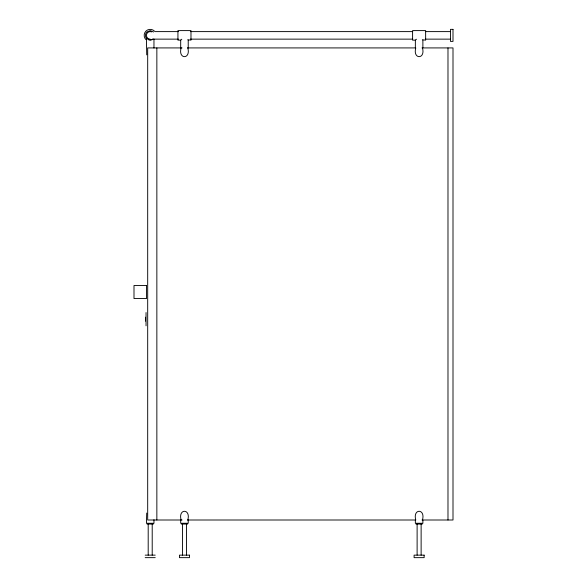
<?xml version="1.0" encoding="UTF-8"?>
<svg xmlns="http://www.w3.org/2000/svg" width="587" height="587" viewBox="0 0 587 587"><rect width="100%" height="100%" fill="white"/><g stroke="black" fill="none" stroke-linecap="round" stroke-linejoin="round"><path stroke-width="0.88" d="M146.721 513.045L146.434 523.266L153.963 523.266L153.963 519.752M187.679 39.777L190.98 40.143L190.98 30.605L177.934 30.605L177.934 40.143L180.693 40.143L181.794 39.219M422.339 39.777L425.641 40.143L425.641 30.605L412.595 30.605L412.595 40.143L415.354 40.143L416.454 39.219M153.574 31.999L150.199 30.605L146.831 31.999A4.769 4.769 0 0 0 146.831 38.749L150.199 40.143L153.06 39.087M152.026 39.777L148.379 39.777M154.931 31.61L178.47 31.61M190.364 31.61L412.734 31.61M425.546 31.61L450.258 31.61M152.737 39.138L178.47 39.138M190.364 39.138L412.734 39.138M425.546 39.138L450.258 39.138M182.058 47.921L147.689 47.921L147.689 520.001L182.058 520.001M187.554 47.921L415.772 47.921C412.544 59.551 425.7 59.551 422.471 47.921M422.009 47.921L453.003 47.921L453.003 520.001L422.009 520.001M187.554 520.001L415.772 520.001C412.544 508.379 425.7 508.379 422.471 520.001M147.036 524.059L153.361 524.059M181.295 524.059L187.62 524.059M415.956 524.059L422.28 524.059M145.18 555.141L155.217 555.141M145.18 557.65L155.217 557.65M146.721 54.884L146.434 38.155M447.984 47.921L447.984 520.001M422.882 40.143L422.882 47.921M422.882 520.001L422.882 523.266L415.354 523.266L415.354 520.001M421.128 524.176L421.128 555.141M417.115 524.176L417.115 555.141M415.354 40.143L415.354 47.921M188.222 40.143L188.222 47.921M188.222 520.001L188.222 523.266L180.693 523.266L180.693 520.001M187.811 47.921C191.039 59.551 177.883 59.551 181.112 47.921M187.811 520.001C191.039 508.379 177.883 508.379 181.112 520.001M186.468 524.176L186.468 555.141M182.454 524.176L182.454 555.141M180.693 40.143L180.693 47.921M156.854 47.921L156.854 520.001M153.963 39.058L153.963 48.046M152.209 524.176L152.209 555.141M148.195 524.176L148.195 555.141M146.046 312.548L146.046 325.807M145.547 317.171L145.547 321.184M145.943 39.63A6.024 6.024 0 0 1 145.943 31.111A6.024 6.024 0 0 1 154.462 31.111M150.199 39.138A3.764 3.764 0 0 1 146.508 34.64A3.764 3.764 0 0 1 151.644 31.896M453.003 29.35L450.493 29.35L450.493 41.398L453.003 41.398L453.003 29.35M146.545 285.502L133.997 285.502L133.997 298.556L146.545 298.556L146.545 285.502M189.476 555.141L179.439 555.141L179.439 557.65L189.476 557.65L189.476 555.141M424.137 555.141L414.099 555.141L414.099 557.65L424.137 557.65L424.137 555.141"/></g></svg>
